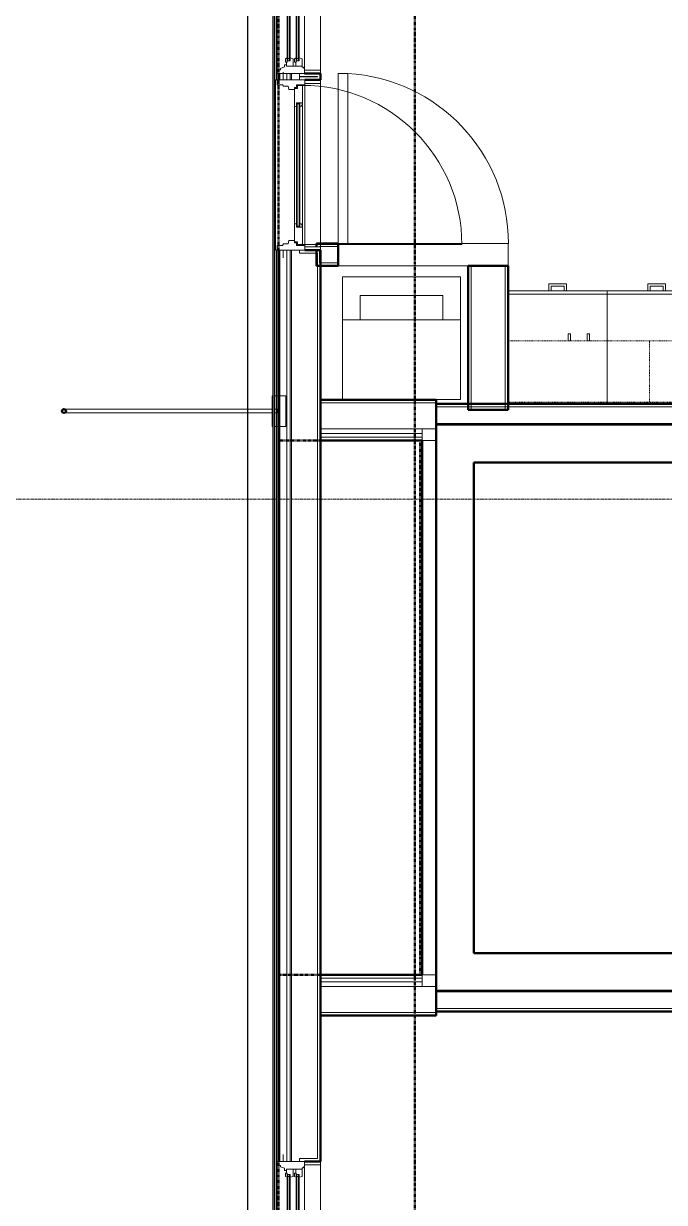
# Model space of a CAD drawing. Header units: inches. Extents: x -4218 to -1830, y 9767 to 12426.
# Drawn here: x -3914.8 to -3778.9, y 11386.1 to 11636 of the extents above; entities that cross this region are included whole.
import ezdxf

# ---------------------------------------------------------------- set-up
doc = ezdxf.new("R2010")
doc.units = ezdxf.units.IN
doc.header["$MEASUREMENT"] = 0
for name, pattern in [('Dash', [0.25, 0.125, -0.125]), ('Dash 1_16_', [0.125, 0.0625, -0.0625]), ('Grid Line 1_2_', [0.875, 0.5, -0.125, 0.125, -0.125])]:
    doc.linetypes.add(name, pattern=pattern)
for name, color, linetype, lineweight in [('0-1', 7, 'Continuous', 5), ('0-2', 10, 'Continuous', 9), ('A-DOOR-1', 10, 'Continuous', 9), ('A-DOOR-2', 50, 'Continuous', 20), ('A-DOOR-5', 31, 'Continuous', 9), ('A-DOOR-6', 31, 'Continuous', 20), ('A-DOOR-FRAM', 31, 'Continuous', 9), ('A-DOOR-FRAM-4', 31, 'Continuous', 20), ('A-DOOR-GLAZ', 31, 'Continuous', 9), ('A-GLAZ-1', 151, 'Continuous', 9), ('A-GLAZ-2', 151, 'Continuous', 20), ('A-WALL', 113, 'Continuous', 13), ('A-WALL-1', 7, 'Continuous', 50), ('A-WALL-2', 250, 'Continuous', 13), ('A-WALL-3', 10, 'Continuous', 9), ('A-WALL-4', 252, 'Continuous', 9), ('A-WALL-5', 253, 'Continuous', 9), ('A-WALL-7', 113, 'Continuous', 9), ('A-WALL-8', 113, 'Continuous', 50), ('C-PROP-LINE-1', 91, 'Dash 1_16_', 50), ('I-WALL-1', 7, 'Continuous', 50), ('P-SANR-FIXT-1', 10, 'Continuous', 9), ('Q-CASE-2', 252, 'Continuous', 9), ('Q-CASE-3', 10, 'Continuous', 9), ('Q-CASE-4', 252, 'Dash', 9), ('Q-CASE-5', 253, 'Dash', 9), ('S-GRID-1', 1, 'Grid Line 1_2_', 9)]:
    doc.layers.add(name, color=color, linetype=linetype, lineweight=lineweight)

# ---------------------------------------------------------------- blocks, each defined once
blk = doc.blocks.new('SWING - SINGLE - FLUSH - 36_ x 80_ - OFFSET PIVOT DOOR AT MAGIC PAK AND WASHER_DRYER-3199415-BACKGROUND - RCP - 3RD FLOOR')
at = {"layer": 'A-DOOR-1'}
blk.add_arc((18, -2.37), 36.07, 180, 266.8211, dxfattribs=at)
at = {"layer": 'A-DOOR-2'}
for p, q in [((16, -2.37), (16, -38.39)), ((18, -2.37), (16, -2.37)), ((18, -2.37), (18, -38.39)), ((18, -38.39), (16, -38.39))]:
    blk.add_line(p, q, dxfattribs=at)
blk = doc.blocks.new('Stacked Washer and Dryer - 26_x25_ - Private-1372850-BACKGROUND - RCP - 3RD FLOOR')
at = {"layer": 'P-SANR-FIXT-1'}
for p, q in [((26, 12.5), (0, 12.5)), ((0, -12.5), (0, 12.5)), ((16.90625, -12.5), (16.90625, 12.5)), ((26, 12.5), (26, -12.5)), ((22.09375, 8.75), (16.90625, 8.75)), ((22.09375, -8.75), (22.09375, 8.75)), ((16.90625, -8.75), (22.09375, -8.75)), ((0, -12.5), (26, -12.5))]:
    blk.add_line(p, q, dxfattribs=at)
blk = doc.blocks.new('300 Series Wall Hung Cabinet_302 - 33_ X 27_-2599037-BACKGROUND - RCP - 3RD FLOOR')
at = {"layer": 'Q-CASE-2'}
for p, q in [((-1.76, 14.69), (-2.25, 14.69)), ((-2.25, 14.69), (-2.25, 13.19)), ((-2.25, 13.19), (-1.76, 13.19)), ((-1.76, 13.19), (-1.76, 14.69)), ((2.24, 14.69), (1.75, 14.69)), ((1.75, 14.69), (1.75, 13.19)), ((1.75, 13.19), (2.24, 13.19)), ((2.24, 13.19), (2.24, 14.69))]:
    blk.add_line(p, q, dxfattribs=at)
at = {"layer": 'Q-CASE-4'}
for p, q in [((-16.5, 0.19), (-16.5, 13.19)), ((-16.5, 13.19), (16.5, 13.19)), ((16.5, 13.19), (16.5, 0.19))]:
    blk.add_line(p, q, dxfattribs=at)
at = {"layer": 'Q-CASE-5'}
blk.add_line((16.5, 0.19), (-16.5, 0.19), dxfattribs=at)
blk = doc.blocks.new('Base Cabinet 3 Drawer 230 - Base Cabinet 3 Drawer 230 21_-2554957-BACKGROUND - RCP - 3RD FLOOR')
at = {"layer": 'Q-CASE-3'}
for p, q in [((-9.76, -23.25), (-9.76, 0)), ((-9.76, 0), (11.24, 0)), ((11.24, 0), (11.24, -23.25)), ((-9.76, -23.25), (-9.76, -24)), ((11.24, -23.25), (-9.76, -23.25)), ((-9.76, -24), (11.24, -24)), ((-0.64, -24), (-1.14, -24)), ((-1.14, -25.5), (-1.14, -24)), ((-0.64, -25), (-0.64, -24)), ((2.11, -25), (2.11, -24)), ((2.11, -24), (2.61, -24)), ((2.61, -24), (2.61, -25.5)), ((11.24, -24), (11.24, -23.25)), ((2.61, -25.5), (-1.14, -25.5)), ((-0.64, -25), (2.11, -25))]:
    blk.add_line(p, q, dxfattribs=at)
blk = doc.blocks.new('300 Series Wall Hung Cabinet_302 - 30_ X 27_-2747221-BACKGROUND - RCP - 3RD FLOOR')
at = {"layer": 'Q-CASE-2'}
for p, q in [((-1.76, -13.19), (-2.25, -13.19)), ((-2.25, -13.19), (-2.25, -14.69)), ((-2.25, -14.69), (-1.76, -14.69)), ((-1.76, -14.69), (-1.76, -13.19)), ((2.24, -13.19), (1.75, -13.19)), ((1.75, -13.19), (1.75, -14.69)), ((1.75, -14.69), (2.24, -14.69)), ((2.24, -14.69), (2.24, -13.19))]:
    blk.add_line(p, q, dxfattribs=at)
at = {"layer": 'Q-CASE-4'}
for p, q in [((-15, -0.19), (-15, -13.19)), ((-15, -13.19), (15, -13.19))]:
    blk.add_line(p, q, dxfattribs=at)
at = {"layer": 'Q-CASE-5'}
for p, q in [((15, -0.19), (-15, -0.19)), ((15, -13.19), (15, -0.19))]:
    blk.add_line(p, q, dxfattribs=at)
blk = doc.blocks.new('Base Cabinet 3 Drawer 230 - Base Cabinet 3 Drawer 230 21_-2578998-BACKGROUND - RCP - 3RD FLOOR')
at = {"layer": 'Q-CASE-3'}
for p, q in [((-1.14, 24), (-1.14, 25.5)), ((-1.14, 25.5), (2.61, 25.5)), ((2.11, 25), (-0.64, 25)), ((-0.64, 24), (-0.64, 25)), ((2.11, 24), (2.11, 25)), ((2.61, 25.5), (2.61, 24)), ((-9.76, 24), (11.24, 24)), ((-9.76, 23.25), (-9.76, 24)), ((11.24, 23.25), (-9.76, 23.25)), ((-9.76, 23.25), (-9.76, 0)), ((-1.14, 24), (-0.64, 24)), ((2.61, 24), (2.11, 24)), ((11.24, 24), (11.24, 23.25)), ((11.24, 0), (11.24, 23.25)), ((-9.76, 0), (11.24, 0))]:
    blk.add_line(p, q, dxfattribs=at)
blk = doc.blocks.new('CTR - 1st Phase - Unit Layouts_rvt-1-BACKGROUND - RCP - 3RD FLOOR')
at = {"layer": 'A-WALL-1'}
for p, q in [((-3852.67, 11588.76), (-3852.67, 11589.39)), ((-3852.67, 11589.39), (-3848.07, 11589.39)), ((-3852.67, 11588.69), (-3852.67, 11588.76)), ((-3852.67, 11585.26), (-3852.67, 11588.06)), ((-3848.07, 11589.39), (-3848.07, 11584.64)), ((-3852.67, 11584.64), (-3852.67, 11585.26)), ((-3848.07, 11584.64), (-3852.67, 11584.64))]:
    blk.add_line(p, q, dxfattribs=at)
at = {"layer": 'A-WALL-2'}
for p, q in [((-3852.05, 11588.69), (-3852.05, 11588.76)), ((-3852.05, 11588.76), (-3848.07, 11588.76)), ((-3852.05, 11585.26), (-3852.05, 11588.06)), ((-3852.05, 11585.26), (-3848.07, 11585.26)), ((-3819.94, 11584.64), (-3819.94, 11554.11)), ((-3812.69, 11584.64), (-3812.69, 11554.11))]:
    blk.add_line(p, q, dxfattribs=at)
at = {"layer": 'A-WALL-3'}
for p, q in [((-3812.07, 11589.39), (-3848.07, 11589.39)), ((-3812.07, 11589.39), (-3812.07, 11584.64)), ((-3848.07, 11584.64), (-3820.57, 11584.64))]:
    blk.add_line(p, q, dxfattribs=at)
at = {"layer": 'A-WALL-4'}
for p, q in [((-3848.07, 11589.39), (-3848.07, 11584.64)), ((-3820.57, 11584.64), (-3812.07, 11584.64))]:
    blk.add_line(p, q, dxfattribs=at)
at = {"layer": 'A-WALL-7'}
for p, q in [((-3803.44, 11579.36), (-3812.07, 11579.36)), ((-3812.07, 11579.36), (-3812.07, 11555.36)), ((-3812.07, 11555.36), (-3812.07, 11579.36)), ((-3812.07, 11579.36), (-3803.44, 11579.36)), ((-3802.94, 11579.36), (-3803.44, 11579.36)), ((-3800.19, 11579.36), (-3802.94, 11579.36)), ((-3802.94, 11579.36), (-3800.19, 11579.36)), ((-3799.69, 11579.36), (-3800.19, 11579.36)), ((-3782.44, 11579.36), (-3799.69, 11579.36)), ((-3799.69, 11579.36), (-3782.44, 11579.36)), ((-3781.94, 11579.36), (-3782.44, 11579.36)), ((-3779.19, 11579.36), (-3781.94, 11579.36)), ((-3781.94, 11579.36), (-3779.19, 11579.36)), ((-3778.69, 11579.36), (-3779.19, 11579.36)), ((-3812.07, 11555.36), (-3681.69, 11555.36)), ((-3681.69, 11555.36), (-3812.07, 11555.36))]:
    blk.add_line(p, q, dxfattribs=at)
at = {"layer": 'I-WALL-1'}
for p, q in [((-3820.57, 11554.11), (-3820.57, 11584.64)), ((-3820.57, 11584.64), (-3812.07, 11584.64)), ((-3812.07, 11584.64), (-3812.07, 11554.11)), ((-3812.07, 11554.11), (-3820.57, 11554.11))]:
    blk.add_line(p, q, dxfattribs=at)
at = {"layer": '0-2'}
for name, p, rotation in [('SWING - SINGLE - FLUSH - 36_ x 80_ - OFFSET PIVOT DOOR AT MAGIC PAK AND WASHER_DRYER-3199415-BACKGROUND - RCP - 3RD FLOOR', (-3830.07, 11587.01), 180), ('Stacked Washer and Dryer - 26_x25_ - Private-1372850-BACKGROUND - RCP - 3RD FLOOR', (-3834.69, 11556.28), 90.00000000000581), ('Base Cabinet 3 Drawer 230 - Base Cabinet 3 Drawer 230 21_-2554957-BACKGROUND - RCP - 3RD FLOOR', (-3800.83, 11555.36), 180), ('300 Series Wall Hung Cabinet_302 - 30_ X 27_-2747221-BACKGROUND - RCP - 3RD FLOOR', (-3797.07, 11555.55), 180)]:
    blk.add_blockref(name, p, dxfattribs=dict(at, rotation=rotation))
for name, p in [('Base Cabinet 3 Drawer 230 - Base Cabinet 3 Drawer 230 21_-2578998-BACKGROUND - RCP - 3RD FLOOR', (-3781.3, 11555.36)), ('300 Series Wall Hung Cabinet_302 - 33_ X 27_-2599037-BACKGROUND - RCP - 3RD FLOOR', (-3765.57, 11555.55))]:
    blk.add_blockref(name, p, dxfattribs=at)
blk = doc.blocks.new('CTR - 1st Phase - Common Walls_rvt-1-BACKGROUND - RCP - 3RD FLOOR')
at = {"layer": 'A-WALL-1'}
for p, q in [((-3827.32, 11555.36), (-3487.3, 11555.36)), ((-3827.32, 11550.99), (-3827.32, 11555.36)), ((-3487.3, 11550.99), (-3827.32, 11550.99)), ((-3827.32, 11426.61), (-3827.32, 11430.99)), ((-3827.32, 11430.99), (-3635.32, 11430.99)), ((-3658.9, 11426.61), (-3827.32, 11426.61))]:
    blk.add_line(p, q, dxfattribs=at)
at = {"layer": 'A-WALL-2'}
for p, q in [((-3487.3, 11554.74), (-3827.32, 11554.74)), ((-3487.3, 11551.24), (-3827.32, 11551.24)), ((-3827.32, 11430.74), (-3658.27, 11430.74)), ((-3827.32, 11427.24), (-3658.27, 11427.24))]:
    blk.add_line(p, q, dxfattribs=at)
blk = doc.blocks.new('CTR - 1st Phase -Stairs _ Elevators_rvt-1-BACKGROUND - RCP - 3RD FLOOR')
at = {"layer": 'A-WALL-1'}
for p, q in [((-3827.32, 11438.99), (-3827.32, 11550.99)), ((-3827.32, 11550.99), (-3819.32, 11550.99)), ((-3819.32, 11550.99), (-3587.32, 11550.99)), ((-3819.32, 11542.99), (-3819.32, 11438.99)), ((-3587.32, 11542.99), (-3819.32, 11542.99)), ((-3827.32, 11430.99), (-3827.32, 11438.99)), ((-3819.32, 11438.99), (-3672.32, 11438.99)), ((-3635.32, 11430.99), (-3827.32, 11430.99))]:
    blk.add_line(p, q, dxfattribs=at)
at = {"layer": 'A-WALL-4'}
for p, q in [((-3819.32, 11542.99), (-3819.32, 11438.99)), ((-3587.32, 11542.99), (-3819.32, 11542.99)), ((-3819.32, 11438.99), (-3795.32, 11438.99))]:
    blk.add_line(p, q, dxfattribs=at)
at = {"layer": 'A-WALL-5'}
for p, q in [((-3827.32, 11550.99), (-3819.32, 11550.99)), ((-3827.32, 11438.99), (-3827.32, 11550.99)), ((-3819.32, 11550.99), (-3587.32, 11550.99)), ((-3827.32, 11438.99), (-3827.32, 11430.99)), ((-3795.32, 11438.99), (-3739.32, 11438.99)), ((-3590.7, 11430.99), (-3827.32, 11430.99))]:
    blk.add_line(p, q, dxfattribs=at)
blk = doc.blocks.new('Basic Wall _ EXT - FIBER CEMENT - LARGE - ___-2162461-BACKGROUND - RCP - 3RD FLOOR')
at = {"layer": 'A-WALL-7'}
for p, q in [((-3861.93, 9978.98), (-3861.93, 11995.77)), ((-3861.63, 11995.77), (-3861.63, 10089.2)), ((-3861.63, 11995.77), (-3861.63, 10089.2)), ((-3861.62, 11995.77), (-3861.62, 10089.2)), ((-3861.6, 11995.77), (-3861.6, 10089.2)), ((-3861.6, 11995.77), (-3861.6, 10089.2)), ((-3861.59, 11995.77), (-3861.59, 10089.2)), ((-3859, 11625.36), (-3859, 11624.06)), ((-3859, 11625.36), (-3859, 11624.06)), ((-3858.97, 11624.06), (-3858.97, 11625.39)), ((-3858.97, 11625.39), (-3858.97, 11624.06)), ((-3859, 11587.94), (-3859, 11394.8)), ((-3859, 11587.94), (-3859, 11394.8)), ((-3858.97, 11394.8), (-3858.97, 11587.94)), ((-3858.97, 11587.94), (-3858.97, 11394.8))]:
    blk.add_line(p, q, dxfattribs=at)
blk = doc.blocks.new('Basic Wall _ EXT - FIBER CEMENT - SMALL - ___-2145935-BACKGROUND - RCP - 3RD FLOOR')
at = {"layer": 'A-WALL-7'}
for p, q in [((-3867.29, 11656.98), (-3867.29, 11554.24)), ((-3867.29, 11656.98), (-3867.29, 11554.24)), ((-3867.21, 11554.24), (-3867.21, 11656.98)), ((-3867.21, 11656.98), (-3867.21, 11554.24)), ((-3861.25, 11654.11), (-3861.25, 11624.06)), ((-3861.19, 11654.11), (-3861.19, 11624.06)), ((-3860.73, 11625.39), (-3860.73, 11624.06)), ((-3860.73, 11625.39), (-3860.73, 11624.06)), ((-3860.73, 11625.39), (-3860.73, 11624.06)), ((-3858.3, 11625.39), (-3858.3, 11624.06)), ((-3858.3, 11625.39), (-3858.3, 11624.06)), ((-3861.25, 11587.94), (-3861.25, 11557.11)), ((-3861.19, 11587.94), (-3861.19, 11557.11)), ((-3860.73, 11587.94), (-3860.73, 11557.11)), ((-3860.73, 11587.94), (-3860.73, 11557.11)), ((-3860.73, 11587.94), (-3860.73, 11557.11)), ((-3858.3, 11587.94), (-3858.3, 11394.8)), ((-3858.3, 11587.94), (-3858.3, 11394.8)), ((-3861.25, 11557.11), (-3861.25, 11557.03)), ((-3861.25, 11557), (-3861.25, 11554.24)), ((-3861.19, 11557.11), (-3861.19, 11557.04)), ((-3861.19, 11557), (-3861.19, 11554.24)), ((-3860.73, 11557.11), (-3860.73, 11554.22)), ((-3860.73, 11557.11), (-3860.73, 11554.22)), ((-3860.73, 11557.11), (-3860.73, 11554.22)), ((-3867.29, 11554.18), (-3867.29, 11554.13)), ((-3867.29, 11554.18), (-3867.29, 11554.13)), ((-3867.29, 11554.12), (-3867.29, 11554.05)), ((-3867.29, 11554.12), (-3867.29, 11554.05)), ((-3867.29, 11554.04), (-3867.29, 11553.96)), ((-3867.29, 11554.04), (-3867.29, 11553.96)), ((-3867.29, 11553.95), (-3867.29, 11553.87)), ((-3867.29, 11553.95), (-3867.29, 11553.87)), ((-3867.29, 11553.86), (-3867.29, 11553.77)), ((-3867.29, 11553.86), (-3867.29, 11553.77)), ((-3867.29, 11553.76), (-3867.29, 11553.68)), ((-3867.29, 11553.76), (-3867.29, 11553.68)), ((-3867.29, 11553.67), (-3867.29, 11553.6)), ((-3867.29, 11553.67), (-3867.29, 11553.6)), ((-3867.29, 11553.59), (-3867.29, 11553.54)), ((-3867.29, 11553.59), (-3867.29, 11553.54)), ((-3867.29, 11553.49), (-3867.29, 11081.92)), ((-3867.29, 11553.49), (-3867.29, 11081.92)), ((-3867.21, 11554.13), (-3867.21, 11554.18)), ((-3867.21, 11554.18), (-3867.21, 11554.13)), ((-3867.21, 11554.05), (-3867.21, 11554.12)), ((-3867.21, 11554.12), (-3867.21, 11554.05)), ((-3867.21, 11553.96), (-3867.21, 11554.04)), ((-3867.21, 11554.04), (-3867.21, 11553.96)), ((-3867.21, 11553.87), (-3867.21, 11553.95)), ((-3867.21, 11553.95), (-3867.21, 11553.87)), ((-3867.21, 11553.77), (-3867.21, 11553.86)), ((-3867.21, 11553.86), (-3867.21, 11553.77)), ((-3867.21, 11553.68), (-3867.21, 11553.76)), ((-3867.21, 11553.76), (-3867.21, 11553.68)), ((-3867.21, 11553.6), (-3867.21, 11553.67)), ((-3867.21, 11553.67), (-3867.21, 11553.6)), ((-3867.21, 11553.54), (-3867.21, 11553.59)), ((-3867.21, 11553.59), (-3867.21, 11553.54)), ((-3867.21, 11081.92), (-3867.21, 11553.49)), ((-3867.21, 11553.49), (-3867.21, 11081.92)), ((-3861.25, 11554.19), (-3861.25, 11554.13)), ((-3861.25, 11554.13), (-3861.25, 11554.05)), ((-3861.25, 11554.05), (-3861.25, 11553.96)), ((-3861.25, 11553.96), (-3861.25, 11553.86)), ((-3861.25, 11553.86), (-3861.25, 11553.77)), ((-3861.25, 11553.76), (-3861.25, 11553.68)), ((-3861.25, 11553.67), (-3861.25, 11553.62)), ((-3861.25, 11553.6), (-3861.25, 11553.54)), ((-3861.25, 11553.49), (-3861.25, 11550.72)), ((-3861.19, 11554.19), (-3861.19, 11554.13)), ((-3861.19, 11554.13), (-3861.19, 11554.05)), ((-3861.19, 11554.05), (-3861.19, 11553.96)), ((-3861.19, 11553.96), (-3861.19, 11553.86)), ((-3861.19, 11553.86), (-3861.19, 11553.77)), ((-3861.19, 11553.76), (-3861.19, 11553.68)), ((-3861.19, 11553.67), (-3861.19, 11553.6)), ((-3861.19, 11553.6), (-3861.19, 11553.54)), ((-3861.19, 11553.49), (-3861.19, 11550.72)), ((-3860.73, 11554.19), (-3860.73, 11554.13)), ((-3860.73, 11554.19), (-3860.73, 11554.13)), ((-3860.73, 11554.19), (-3860.73, 11554.13)), ((-3860.73, 11554.13), (-3860.73, 11554.05)), ((-3860.73, 11554.13), (-3860.73, 11554.05)), ((-3860.73, 11554.13), (-3860.73, 11554.05)), ((-3860.73, 11554.05), (-3860.73, 11553.96)), ((-3860.73, 11554.05), (-3860.73, 11553.96)), ((-3860.73, 11554.05), (-3860.73, 11553.96)), ((-3860.73, 11553.96), (-3860.73, 11553.86)), ((-3860.73, 11553.96), (-3860.73, 11553.86)), ((-3860.73, 11553.96), (-3860.73, 11553.86)), ((-3860.73, 11553.86), (-3860.73, 11553.77)), ((-3860.73, 11553.86), (-3860.73, 11553.77)), ((-3860.73, 11553.86), (-3860.73, 11553.77)), ((-3860.73, 11553.77), (-3860.73, 11553.68)), ((-3860.73, 11553.77), (-3860.73, 11553.68)), ((-3860.73, 11553.77), (-3860.73, 11553.68)), ((-3860.73, 11553.67), (-3860.73, 11553.6)), ((-3860.73, 11553.67), (-3860.73, 11553.6)), ((-3860.73, 11553.67), (-3860.73, 11553.6)), ((-3860.73, 11553.6), (-3860.73, 11553.54)), ((-3860.73, 11553.6), (-3860.73, 11553.54)), ((-3860.73, 11553.6), (-3860.73, 11553.54)), ((-3860.73, 11553.47), (-3860.73, 11550.61)), ((-3860.73, 11553.47), (-3860.73, 11550.61)), ((-3860.73, 11553.47), (-3860.73, 11550.61)), ((-3861.25, 11550.69), (-3861.25, 11550.61)), ((-3861.25, 11550.61), (-3861.25, 11356.4)), ((-3861.19, 11550.69), (-3861.19, 11550.61)), ((-3861.19, 11550.61), (-3861.19, 11356.4)), ((-3860.73, 11550.61), (-3860.73, 11394.8)), ((-3860.73, 11550.61), (-3860.73, 11394.8)), ((-3860.73, 11550.61), (-3860.73, 11394.8))]:
    blk.add_line(p, q, dxfattribs=at)
blk = doc.blocks.new('Door-Inswing-Andersen-400_Series-Single - 3_ 0-1_8_ x 6_ 7-1_2_ - 3rd floor-2895941-BACKGROUND - RCP - 3RD FLOOR')
at = {"layer": 'A-DOOR-5'}
blk.add_line((16.87, 0.66), (16.87, 34.41), dxfattribs=at)
blk.add_arc((16.87, 0.66), 33.75, 90, 180, dxfattribs=at)
at = {"layer": 'A-DOOR-6'}
for p, q in [((-16.87, -0.41), (-16.87, 0.66)), ((-16.87, 0.66), (-12.44, 0.66)), ((-13.19, 0.66), (-13.19, -0.66)), ((-13.19, 0.66), (-13.19, 0.59)), ((-13.19, 0.59), (-12.67, 0.59)), ((-12.44, 0.09), (-13.19, 0.09)), ((-12.67, 0.59), (-12.47, 0.34)), ((-12.47, 0.34), (-12.44, 0.16)), ((12.44, 0.66), (-12.44, 0.66)), ((-12.44, 0.16), (-12.44, 0.09)), ((16.87, 0.66), (12.44, 0.66)), ((12.47, 0.34), (12.44, 0.16)), ((12.44, 0.16), (12.44, 0.09)), ((12.44, 0.09), (13.19, 0.09)), ((12.67, 0.59), (12.47, 0.34)), ((13.19, 0.59), (12.67, 0.59)), ((13.19, 0.66), (13.19, -0.66)), ((13.19, 0.66), (13.19, 0.59)), ((16.87, -0.41), (16.87, 0.66)), ((-16.26, -0.42), (-16.87, -0.41)), ((-16.26, -1.06), (-16.26, -0.42)), ((-16.26, -1.06), (-12.44, -1.06)), ((-13.19, -0.66), (-12.44, -0.66)), ((-12.44, -0.75), (-12.47, -1.06)), ((-12.44, -0.66), (-12.44, -0.75)), ((12.44, -1.06), (-12.44, -1.06)), ((12.44, -0.66), (12.44, -0.75)), ((13.19, -0.66), (12.44, -0.66)), ((12.44, -0.75), (12.47, -1.06)), ((16.26, -1.06), (12.44, -1.06)), ((16.26, -0.42), (16.87, -0.41)), ((16.26, -1.06), (16.26, -0.42))]:
    blk.add_line(p, q, dxfattribs=at)
at = {"layer": 'A-DOOR-FRAM'}
for p, q in [((-17.94, 4.44), (-17.31, 4.44)), ((-17.94, 1.12), (-17.94, 4.44)), ((-17.31, 4.44), (-17.31, 1.12)), ((17.31, 4.44), (17.94, 4.44)), ((17.31, 1.12), (17.31, 4.44)), ((17.94, 4.44), (17.94, 1.12)), ((-17.31, 1.12), (-17.94, 1.12)), ((17.94, 1.12), (17.31, 1.12))]:
    blk.add_line(p, q, dxfattribs=at)
at = {"layer": 'A-DOOR-FRAM-4'}
for p, q in [((-18.06, -4.75), (-18.06, 1.12)), ((-18.06, 1.12), (-17.03, 1.12)), ((-17.69, 1.12), (-18.06, 1.12)), ((-18.06, 1.12), (18.06, 1.12)), ((-18.06, -5.09), (-18.06, 1.12)), ((-17.03, 1.12), (-17.03, -0.66)), ((17.03, 1.12), (17.03, -0.66)), ((18.06, 1.12), (17.03, 1.12)), ((18.06, -4.75), (18.06, 1.12)), ((18.06, 1.12), (18.06, -5.09)), ((-17.03, -0.66), (-16.45, -0.66)), ((-16, -2.23), (-16.69, -2.39)), ((-16.69, -2.39), (-16.69, -3.39)), ((-16.45, -0.66), (-16.45, -1.09)), ((-16.45, -1.09), (-16, -1.09)), ((-16, -1.09), (-16, -2.23)), ((16.45, -1.09), (16, -1.09)), ((16, -1.09), (16, -2.23)), ((16, -2.23), (16.69, -2.39)), ((16.45, -0.66), (16.45, -1.09)), ((17.03, -0.66), (16.45, -0.66)), ((16.69, -2.39), (16.69, -3.39)), ((-19.69, -3.44), (-18.06, -3.44)), ((-18.06, -4.75), (-17.03, -4.75)), ((-16.69, -3.39), (-17.03, -3.63)), ((-17.03, -3.63), (-17.03, -4.75)), ((16.69, -3.39), (17.03, -3.63)), ((17.03, -3.63), (17.03, -4.75)), ((18.06, -4.75), (17.03, -4.75)), ((19.69, -3.44), (18.06, -3.44)), ((18.06, -5.09), (-18.06, -5.09))]:
    blk.add_line(p, q, dxfattribs=at)
at = {"layer": 'A-DOOR-GLAZ'}
for p, q in [((12.44, 0.09), (-12.44, 0.09)), ((-13.19, -0.06), (-12.44, -0.06)), ((-12.44, -0.5), (-13.19, -0.5)), ((-12.98, -0.5), (-12.98, -0.06)), ((12.44, -0.06), (-12.44, -0.06)), ((12.44, -0.5), (-12.44, -0.5)), ((12.44, -0.66), (-12.44, -0.66)), ((13.19, -0.06), (12.44, -0.06)), ((12.44, -0.5), (13.19, -0.5)), ((12.98, -0.5), (12.98, -0.06))]:
    blk.add_line(p, q, dxfattribs=at)
blk = doc.blocks.new('Window-Double_Hung-Andersen-400_Series-Tilt_Wash - DOUBLE HUNG - COTTAGE - 3RD FLOOR-V100-BACKGROUND - RCP - 3RD FLOOR')
at = {"layer": 'A-GLAZ-1'}
for p, q in [((-16.29, 2.5), (-15.7, 2.5)), ((-15.82, 2.5), (-15.82, 2.12)), ((-15.7, 2.62), (15.7, 2.62)), ((-15.7, 2.5), (15.7, 2.5)), ((16.29, 2.5), (15.7, 2.5)), ((15.82, 2.5), (15.82, 2.12)), ((-16.29, 2.12), (-15.7, 2.12)), ((-16.29, 0.56), (-15.7, 0.56)), ((-16.29, 0.19), (-15.7, 0.19)), ((-15.82, 0.56), (-15.82, 0.19)), ((-15.7, 2.12), (15.7, 2.12)), ((-15.7, 2), (15.7, 2)), ((-15.7, 0.69), (15.7, 0.69)), ((-15.7, 0.56), (15.7, 0.56)), ((-15.7, 0.19), (15.7, 0.19)), ((-15.7, 0.06), (15.7, 0.06)), ((16.29, 2.12), (15.7, 2.12)), ((16.29, 0.56), (15.7, 0.56)), ((16.29, 0.19), (15.7, 0.19)), ((15.82, 0.56), (15.82, 0.19)), ((-19.01, -2.44), (-19.01, -3.94)), ((-19.01, -2.44), (-18.95, -2.44)), ((18.95, -1.06), (-18.95, -1.06)), ((-18.95, -1.06), (-18.95, -4.44)), ((-18.32, -1.06), (-18.32, -4.44)), ((18.32, -1.06), (18.32, -4.44)), ((18.95, -4.44), (18.95, -1.06)), ((18.95, -2.44), (19.01, -2.44)), ((19.01, -3.94), (19.01, -2.44)), ((-19.01, -3.94), (-18.95, -3.94)), ((-18.95, -4.44), (18.95, -4.44)), ((18.95, -3.94), (19.01, -3.94))]:
    blk.add_line(p, q, dxfattribs=at)
at = {"layer": 'A-GLAZ-2'}
for p, q in [((-19.01, 3.44), (-20.34, 3.44)), ((19.01, 4.81), (-19.01, 4.81)), ((-19.01, 4.81), (-19.01, -1.06)), ((-18.2, 4.81), (-18.2, 4)), ((-18.2, 4), (-17.92, 4)), ((-17.92, 4), (-17.61, 3.19)), ((-17.61, 3.19), (-17.14, 3.19)), ((-17.42, 2.75), (-16.57, 2.75)), ((-17.42, 2.75), (-17.42, -0.56)), ((-17.14, 3.19), (-17.14, 2.75)), ((-15.86, 2.97), (-16.57, 2.97)), ((-16.57, 2.62), (-16.57, 2.97)), ((-15.7, 2.62), (-16.57, 2.62)), ((-16.29, 2.62), (-16.29, 2)), ((-15.86, 2.97), (-15.7, 2.62)), ((15.86, 2.97), (15.7, 2.62)), ((15.7, 2.62), (16.57, 2.62)), ((15.86, 2.97), (16.57, 2.97)), ((16.29, 2.62), (16.29, 2)), ((16.57, 2.62), (16.57, 2.97)), ((17.42, 2.75), (16.57, 2.75)), ((17.14, 3.19), (17.14, 2.75)), ((17.61, 3.19), (17.14, 3.19)), ((17.42, 2.75), (17.42, -0.56)), ((17.92, 4), (17.61, 3.19)), ((18.2, 4), (17.92, 4)), ((18.2, 4.81), (18.2, 4)), ((19.01, -1.06), (19.01, 4.81)), ((19.01, 3.44), (20.51, 3.44)), ((-17.42, 1.37), (-15.86, 1.37)), ((-17.42, 0.81), (-16.57, 0.81)), ((-15.86, 1.03), (-16.57, 1.03)), ((-16.57, 0.69), (-16.57, 1.03)), ((-15.7, 0.69), (-16.57, 0.69)), ((-15.7, 2), (-16.29, 2)), ((-16.29, 0.69), (-16.29, 0.06)), ((-15.7, 0.06), (-16.29, 0.06)), ((-15.86, 1.37), (-15.7, 2)), ((-15.86, 1.03), (-15.7, 0.69)), ((-15.86, -0.56), (-15.7, 0.06)), ((15.7, 2), (16.29, 2)), ((15.86, 1.37), (15.7, 2)), ((15.86, 1.03), (15.7, 0.69)), ((15.7, 0.69), (16.57, 0.69)), ((15.7, 0.06), (16.29, 0.06)), ((15.86, -0.56), (15.7, 0.06)), ((17.42, 1.37), (15.86, 1.37)), ((15.86, 1.03), (16.57, 1.03)), ((16.29, 0.69), (16.29, 0.06)), ((16.57, 0.69), (16.57, 1.03)), ((17.42, 0.81), (16.57, 0.81)), ((-19.01, -1.06), (19.01, -1.06)), ((-17.67, -0.78), (-18, -1.06)), ((-17.67, -0.78), (-17.67, -0.56)), ((-17.67, -0.56), (-15.86, -0.56)), ((17.67, -0.56), (15.86, -0.56)), ((17.67, -0.78), (17.67, -0.56)), ((17.67, -0.78), (18, -1.06))]:
    blk.add_line(p, q, dxfattribs=at)
blk = doc.blocks.new('Window-Double_Hung-Andersen-400_Series-Tilt_Wash - DOUBLE HUNG - COTTAGE - 3RD FLOOR-2888224-BACKGROUND - RCP - 3RD FLOOR')
at = {"layer": 'A-GLAZ-1'}
for p, q in [((-16.29, 2.5), (-15.7, 2.5)), ((-15.82, 2.5), (-15.82, 2.12)), ((-15.7, 2.62), (15.7, 2.62)), ((-15.7, 2.5), (15.7, 2.5)), ((16.29, 2.5), (15.7, 2.5)), ((15.82, 2.5), (15.82, 2.12)), ((-16.29, 2.12), (-15.7, 2.12)), ((-16.29, 0.56), (-15.7, 0.56)), ((-16.29, 0.19), (-15.7, 0.19)), ((-15.82, 0.56), (-15.82, 0.19)), ((-15.7, 2.12), (15.7, 2.12)), ((-15.7, 2), (15.7, 2)), ((-15.7, 0.69), (15.7, 0.69)), ((-15.7, 0.56), (15.7, 0.56)), ((-15.7, 0.19), (15.7, 0.19)), ((-15.7, 0.06), (15.7, 0.06)), ((16.29, 2.12), (15.7, 2.12)), ((16.29, 0.56), (15.7, 0.56)), ((16.29, 0.19), (15.7, 0.19)), ((15.82, 0.56), (15.82, 0.19)), ((-19.01, -2.44), (-19.01, -3.94)), ((-19.01, -2.44), (-18.95, -2.44)), ((18.95, -1.06), (-18.95, -1.06)), ((-18.95, -1.06), (-18.95, -4.44)), ((-18.32, -1.06), (-18.32, -4.44)), ((18.32, -1.06), (18.32, -4.44)), ((18.95, -4.44), (18.95, -1.06)), ((18.95, -2.44), (19.01, -2.44)), ((19.01, -3.94), (19.01, -2.44)), ((-19.01, -3.94), (-18.95, -3.94)), ((-18.95, -4.44), (18.95, -4.44)), ((18.95, -3.94), (19.01, -3.94))]:
    blk.add_line(p, q, dxfattribs=at)
at = {"layer": 'A-GLAZ-2'}
for p, q in [((-19.01, 3.44), (-20.51, 3.44)), ((19.01, 4.81), (-19.01, 4.81)), ((-19.01, 4.81), (-19.01, -1.06)), ((-18.2, 4.81), (-18.2, 4)), ((-18.2, 4), (-17.92, 4)), ((-17.92, 4), (-17.61, 3.19)), ((-17.61, 3.19), (-17.14, 3.19)), ((-17.42, 2.75), (-16.57, 2.75)), ((-17.42, 2.75), (-17.42, -0.56)), ((-17.14, 3.19), (-17.14, 2.75)), ((-15.86, 2.97), (-16.57, 2.97)), ((-16.57, 2.62), (-16.57, 2.97)), ((-15.7, 2.62), (-16.57, 2.62)), ((-16.29, 2.62), (-16.29, 2)), ((-15.86, 2.97), (-15.7, 2.62)), ((15.86, 2.97), (15.7, 2.62)), ((15.7, 2.62), (16.57, 2.62)), ((15.86, 2.97), (16.57, 2.97)), ((16.29, 2.62), (16.29, 2)), ((16.57, 2.62), (16.57, 2.97)), ((17.42, 2.75), (16.57, 2.75)), ((17.14, 3.19), (17.14, 2.75)), ((17.61, 3.19), (17.14, 3.19)), ((17.42, 2.75), (17.42, -0.56)), ((17.92, 4), (17.61, 3.19)), ((18.2, 4), (17.92, 4)), ((18.2, 4.81), (18.2, 4)), ((19.01, -1.06), (19.01, 4.81)), ((19.01, 3.44), (20.51, 3.44)), ((-17.42, 1.37), (-15.86, 1.37)), ((-17.42, 0.81), (-16.57, 0.81)), ((-15.86, 1.03), (-16.57, 1.03)), ((-16.57, 0.69), (-16.57, 1.03)), ((-15.7, 0.69), (-16.57, 0.69)), ((-15.7, 2), (-16.29, 2)), ((-16.29, 0.69), (-16.29, 0.06)), ((-15.7, 0.06), (-16.29, 0.06)), ((-15.86, 1.37), (-15.7, 2)), ((-15.86, 1.03), (-15.7, 0.69)), ((-15.86, -0.56), (-15.7, 0.06)), ((15.7, 2), (16.29, 2)), ((15.86, 1.37), (15.7, 2)), ((15.86, 1.03), (15.7, 0.69)), ((15.7, 0.69), (16.57, 0.69)), ((15.7, 0.06), (16.29, 0.06)), ((15.86, -0.56), (15.7, 0.06)), ((17.42, 1.37), (15.86, 1.37)), ((15.86, 1.03), (16.57, 1.03)), ((16.29, 0.69), (16.29, 0.06)), ((16.57, 0.69), (16.57, 1.03)), ((17.42, 0.81), (16.57, 0.81)), ((-19.01, -1.06), (19.01, -1.06)), ((-17.67, -0.78), (-18, -1.06)), ((-17.67, -0.78), (-17.67, -0.56)), ((-17.67, -0.56), (-15.86, -0.56)), ((17.67, -0.56), (15.86, -0.56)), ((17.67, -0.78), (17.67, -0.56)), ((17.67, -0.78), (18, -1.06))]:
    blk.add_line(p, q, dxfattribs=at)
blk = doc.blocks.new('Walls 68 - Walls 1-2575280-BACKGROUND - RCP - 3RD FLOOR')
at = {"layer": 'A-WALL-7'}
for p, q in [((-3862.1, 11557.11), (-3861.91, 11557.11)), ((-3862.1, 11557.11), (-3862.1, 11550.61)), ((-3862.1, 11554.24), (-3862.1, 11557.11)), ((-3861.74, 11557.11), (-3861.6, 11557.11)), ((-3861.59, 11557.11), (-3860.72, 11557.11)), ((-3860.72, 11557.11), (-3860.6, 11557.11)), ((-3860.56, 11557.11), (-3860.51, 11557.11)), ((-3860.47, 11557.11), (-3859.17, 11557.11)), ((-3859.17, 11557.11), (-3859.17, 11554.7)), ((-3859.17, 11555.49), (-3859.17, 11557.11)), ((-3859.17, 11553.86), (-3859.17, 11555.49)), ((-3906.21, 11554.24), (-3862.1, 11554.24)), ((-3862.1, 11553.49), (-3906.21, 11553.49)), ((-3862.1, 11554.24), (-3861.91, 11554.24)), ((-3862.1, 11554.13), (-3862.1, 11554.19)), ((-3862.1, 11554.05), (-3862.1, 11554.13)), ((-3862.1, 11553.96), (-3862.1, 11554.05)), ((-3862.1, 11553.86), (-3862.1, 11553.96)), ((-3862.1, 11553.77), (-3862.1, 11553.86)), ((-3862.1, 11553.67), (-3862.1, 11553.76)), ((-3862.1, 11553.6), (-3862.1, 11553.67)), ((-3862.1, 11553.54), (-3862.1, 11553.59)), ((-3861.91, 11553.49), (-3862.1, 11553.49)), ((-3862.1, 11550.61), (-3862.1, 11553.48)), ((-3861.74, 11554.24), (-3861.6, 11554.24)), ((-3861.6, 11553.49), (-3861.74, 11553.49)), ((-3861.59, 11554.24), (-3860.79, 11554.24)), ((-3860.79, 11553.49), (-3861.59, 11553.49)), ((-3859.17, 11554.7), (-3859.17, 11553.86)), ((-3859.17, 11553.86), (-3859.17, 11552.24)), ((-3859.17, 11553.02), (-3859.17, 11553.86)), ((-3859.17, 11551.56), (-3859.17, 11553.02)), ((-3861.91, 11550.61), (-3862.1, 11550.61)), ((-3861.6, 11550.61), (-3861.74, 11550.61)), ((-3860.72, 11550.61), (-3861.59, 11550.61)), ((-3860.6, 11550.61), (-3860.72, 11550.61)), ((-3859.17, 11550.61), (-3860.52, 11550.61)), ((-3859.17, 11552.24), (-3859.17, 11551.56)), ((-3859.17, 11551.56), (-3859.17, 11551.05)), ((-3859.17, 11550.61), (-3859.17, 11551.56)), ((-3859.17, 11551.05), (-3859.17, 11550.72)), ((-3859.17, 11550.72), (-3859.17, 11550.61))]:
    blk.add_line(p, q, dxfattribs=at)
for start_param, end_param in [(1.310938, 1.569046), (1.572547, 1.830655), (1.049162, 1.307556), (1.834037, 2.092431), (0.787185, 1.046129), (2.095464, 2.354408), (0.524991, 0.784707), (2.356886, 2.616602), (0.262584, 0.523234), (2.698715, 2.879008), (0, 0.261656), (2.879936, 3.119324), (6.072664, 6.283185), (3.141593, 3.352114), (5.759587, 6.021386), (3.403392, 3.665191), (5.276094, 5.497787), (3.926991, 4.146065), (4.974188, 5.235988), (4.18879, 4.45059), (4.531436, 4.893342)]:
    blk.add_ellipse((-3860.79, 11553.86), major_axis=(0, 0.375), ratio=0.86769, start_param=start_param, end_param=end_param, dxfattribs=at)
at = {"layer": 'A-WALL-8', "flags": 128}
for points in [[(-3906.21, 11553.49), (-3906.32, 11553.5), (-3906.41, 11553.53), (-3906.5, 11553.58), (-3906.57, 11553.65), (-3906.62, 11553.73), (-3906.64, 11553.82), (-3906.64, 11553.91), (-3906.62, 11554), (-3906.57, 11554.08), (-3906.5, 11554.14), (-3906.41, 11554.19), (-3906.32, 11554.23), (-3906.21, 11554.24)], [(-3906.21, 11554.24), (-3906.11, 11554.23), (-3906.01, 11554.19), (-3905.93, 11554.14), (-3905.86, 11554.08), (-3905.81, 11554), (-3905.78, 11553.91), (-3905.78, 11553.82), (-3905.81, 11553.73), (-3905.86, 11553.65), (-3905.93, 11553.58), (-3906.01, 11553.53), (-3906.11, 11553.5), (-3906.21, 11553.49)]]:
    blk.add_lwpolyline(points, dxfattribs=at)
blk = doc.blocks.new('Family - ___-2835860-BACKGROUND - RCP - 3RD FLOOR')
at = {"layer": 'C-PROP-LINE-1'}
for p, q in [((-3860.72, 11547.59), (-3860.72, 12118.59)), ((-3830.72, 11547.59), (-3860.72, 11547.59)), ((-3830.72, 11434.39), (-3830.72, 11547.59)), ((-3860.72, 11434.39), (-3830.72, 11434.39)), ((-3860.72, 9980.19), (-3860.72, 11434.39))]:
    blk.add_line(p, q, dxfattribs=at)
blk = doc.blocks.new('Family - ___-2835903-BACKGROUND - RCP - 3RD FLOOR')
at = {"layer": 'C-PROP-LINE-1'}
blk.add_line((-3831.82, 10009.09), (-3831.82, 12089.69), dxfattribs=at)
blk = doc.blocks.new('Family - ___-2835932-BACKGROUND - RCP - 3RD FLOOR')
at = {"layer": 'C-PROP-LINE-1'}
blk.add_line((-3860.72, 9980.19), (-3860.72, 12118.59), dxfattribs=at)

msp = doc.modelspace()

# ---------------------------------------------------------------- linework, layer by layer
at = {"layer": 'A-WALL'}
for p, q in [((-3860.47, 11624.06), (-3860.47, 11625.39)), ((-3858.97, 11624.06), (-3858.97, 11625.39)), ((-3857.97, 11624.06), (-3857.97, 11625.39)), ((-3856.29, 11624.77), (-3856.29, 11625.39)), ((-3856.29, 11624.77), (-3852.47, 11624.77)), ((-3856.29, 11624.06), (-3856.29, 11624.69)), ((-3852.47, 11624.69), (-3856.29, 11624.69)), ((-3852.47, 11624.77), (-3852.47, 11624.69)), ((-3860.47, 11394.8), (-3860.47, 11587.94)), ((-3858.97, 11394.8), (-3858.97, 11587.94)), ((-3857.97, 11394.8), (-3857.97, 11587.94)), ((-3856.29, 11587.31), (-3856.29, 11587.94)), ((-3856.29, 11587.31), (-3852.47, 11587.31)), ((-3852.47, 11587.31), (-3852.47, 11395.43)), ((-3851.85, 11555.59), (-3827.32, 11555.59)), ((-3827.32, 11550.09), (-3851.85, 11550.09)), ((-3851.85, 11549.09), (-3830.32, 11549.09)), ((-3851.85, 11548.34), (-3830.32, 11548.34)), ((-3830.32, 11547.59), (-3830.32, 11550.09)), ((-3851.85, 11433.64), (-3830.32, 11433.64)), ((-3830.32, 11431.89), (-3830.32, 11434.39)), ((-3851.85, 11432.89), (-3830.32, 11432.89)), ((-3851.85, 11431.89), (-3827.32, 11431.89)), ((-3851.85, 11426.39), (-3827.32, 11426.39)), ((-3856.29, 11394.8), (-3856.29, 11395.43)), ((-3852.47, 11395.43), (-3856.29, 11395.43))]:
    msp.add_line(p, q, dxfattribs=at)
at = {"layer": 'A-WALL-7'}
for p, q in [((-3851.85, 11625.39), (-3851.85, 11625.45)), ((-3851.85, 11624.06), (-3851.85, 11623.94)), ((-3851.85, 11588.8), (-3851.85, 11623.31)), ((-3860.72, 11587.94), (-3855.16, 11587.94)), ((-3851.85, 11588.69), (-3851.85, 11588.76)), ((-3851.85, 11587.94), (-3851.85, 11588.06)), ((-3827.32, 11547.59), (-3830.32, 11547.59)), ((-3830.32, 11434.39), (-3827.32, 11434.39)), ((-3855.22, 11394.8), (-3860.72, 11394.8)), ((-3851.85, 11394.74), (-3851.85, 11394.8))]:
    msp.add_line(p, q, dxfattribs=at)
at = {"layer": 'A-WALL-8'}
for p, q in [((-3860.72, 11624.06), (-3860.72, 11625.39)), ((-3855.22, 11625.39), (-3851.85, 11625.39)), ((-3851.85, 11624.06), (-3855.16, 11624.06)), ((-3851.85, 11625.39), (-3851.85, 11624.06)), ((-3860.72, 11394.8), (-3860.72, 11587.94)), ((-3855.16, 11587.94), (-3851.85, 11587.94)), ((-3851.85, 11587.94), (-3851.85, 11394.8)), ((-3851.85, 11556.21), (-3827.32, 11556.21)), ((-3827.32, 11556.21), (-3827.32, 11425.76)), ((-3830.32, 11547.59), (-3851.85, 11547.59)), ((-3830.32, 11434.39), (-3830.32, 11547.59)), ((-3851.85, 11434.39), (-3830.32, 11434.39)), ((-3827.32, 11425.76), (-3851.85, 11425.76)), ((-3851.85, 11394.8), (-3855.22, 11394.8))]:
    msp.add_line(p, q, dxfattribs=at)
at = {"layer": 'S-GRID-1'}
msp.add_line((-1830.2, 11535.19), (-4168.71, 11535.19), dxfattribs=at)

# ---------------------------------------------------------------- block references
at = {"layer": '0-1'}
for name in ['CTR - 1st Phase - Unit Layouts_rvt-1-BACKGROUND - RCP - 3RD FLOOR', 'CTR - 1st Phase - Common Walls_rvt-1-BACKGROUND - RCP - 3RD FLOOR', 'CTR - 1st Phase -Stairs _ Elevators_rvt-1-BACKGROUND - RCP - 3RD FLOOR']:
    msp.add_blockref(name, (0, 0), dxfattribs=at)
at = {"layer": 'A-DOOR-5', "rotation": 269.9999999999999}
msp.add_blockref('Door-Inswing-Andersen-400_Series-Single - 3_ 0-1_8_ x 6_ 7-1_2_ - 3rd floor-2895941-BACKGROUND - RCP - 3RD FLOOR', (-3856.29, 11606), dxfattribs=at)
at = {"layer": 'A-GLAZ-1', "rotation": 89.99999999999991}
for name, p in [('Window-Double_Hung-Andersen-400_Series-Tilt_Wash - DOUBLE HUNG - COTTAGE - 3RD FLOOR-V100-BACKGROUND - RCP - 3RD FLOOR', (-3856.29, 11644.4)), ('Window-Double_Hung-Andersen-400_Series-Tilt_Wash - DOUBLE HUNG - COTTAGE - 3RD FLOOR-2888224-BACKGROUND - RCP - 3RD FLOOR', (-3856.29, 11375.79))]:
    msp.add_blockref(name, p, dxfattribs=at)
at = {"layer": 'A-WALL-7'}
for name in ['Basic Wall _ EXT - FIBER CEMENT - SMALL - ___-2145935-BACKGROUND - RCP - 3RD FLOOR', 'Basic Wall _ EXT - FIBER CEMENT - LARGE - ___-2162461-BACKGROUND - RCP - 3RD FLOOR', 'Walls 68 - Walls 1-2575280-BACKGROUND - RCP - 3RD FLOOR']:
    msp.add_blockref(name, (0, 0), dxfattribs=at)
at = {"layer": 'C-PROP-LINE-1'}
for name in ['Family - ___-2835860-BACKGROUND - RCP - 3RD FLOOR', 'Family - ___-2835932-BACKGROUND - RCP - 3RD FLOOR', 'Family - ___-2835903-BACKGROUND - RCP - 3RD FLOOR']:
    msp.add_blockref(name, (0, 0), dxfattribs=at)

doc.saveas('drawing.dxf')
